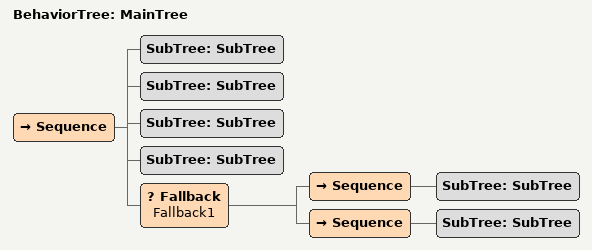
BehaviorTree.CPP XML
<root main_tree_to_execute = "MainTree" >
    <BehaviorTree ID="MainTree">
        <Sequence>
            <!-- StationA, StationE, StationF, StationD in sequence -->
            <SubTree ID="SubTree" />
            <SubTree ID="SubTree" />
            <SubTree ID="SubTree" />
            <SubTree ID="SubTree" />
            <!-- if StationE cannot be reached, move to StationB, if StationF cannot be reached move to StationC -->
            <Fallback name="Fallback1">
                <Sequence>
                    <SubTree ID="SubTree" />
                </Sequence>
                <Sequence>
                    <SubTree ID="SubTree" />
                </Sequence>
            </Fallback>
        </Sequence>
    </BehaviorTree>
 </root>
